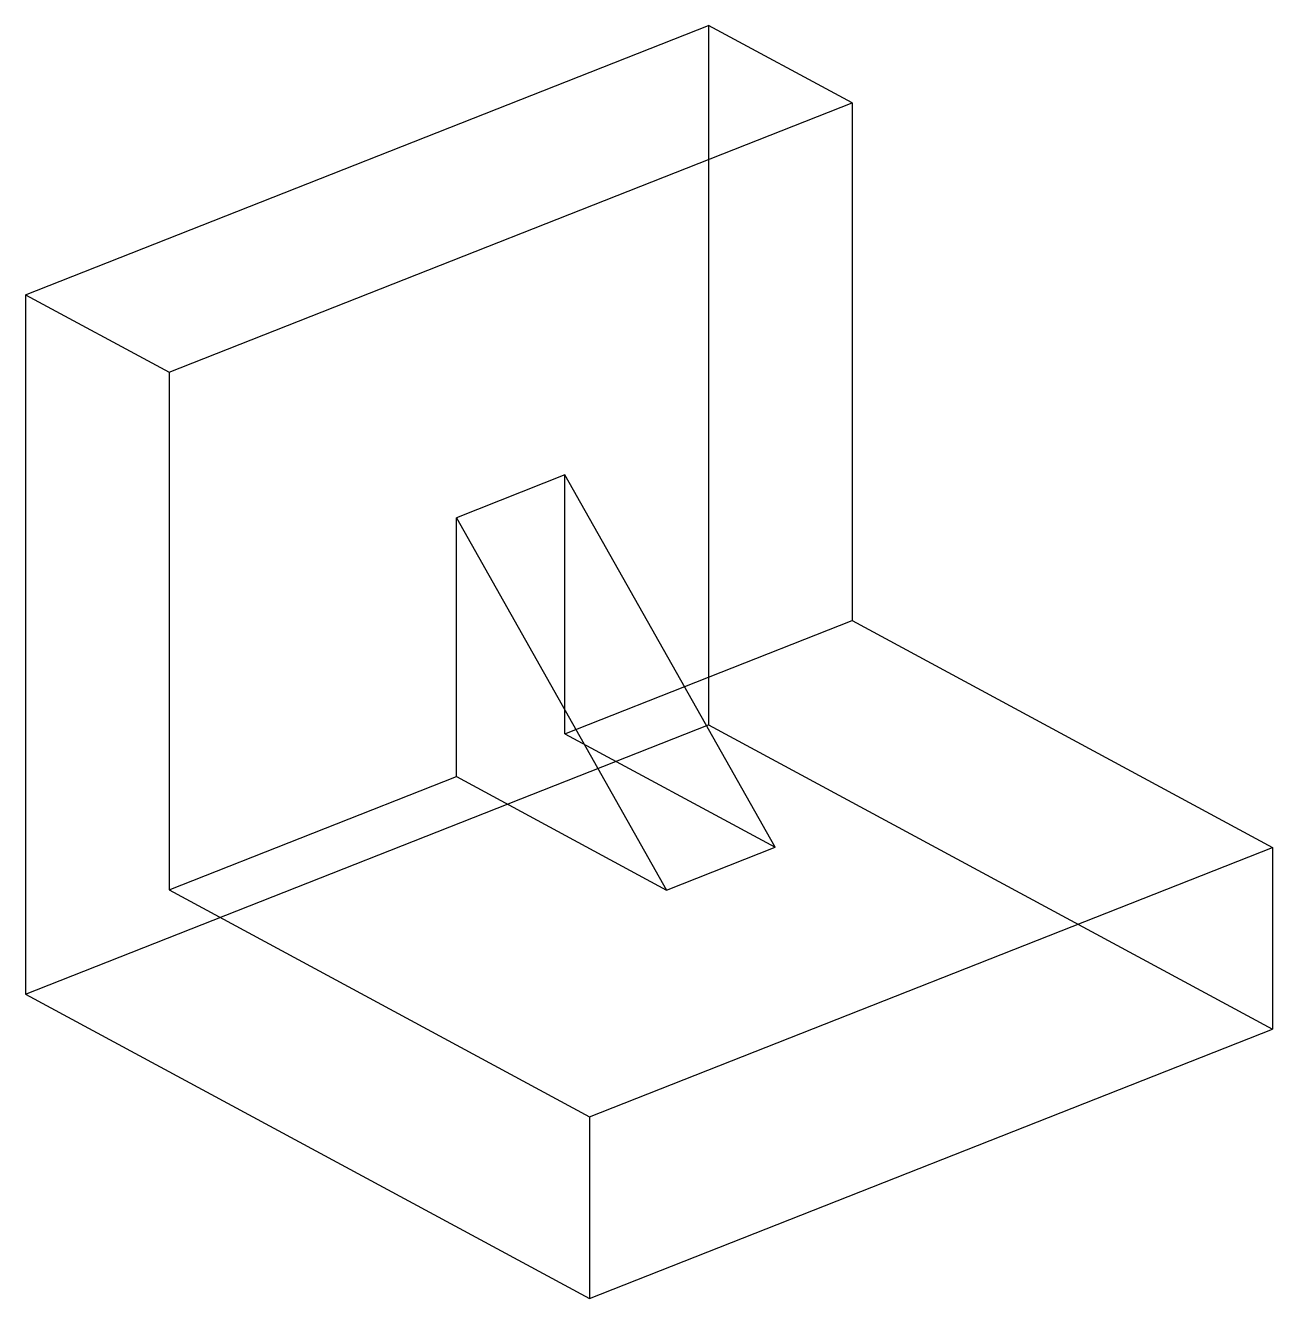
# Model space of a CAD drawing. Header units: millimetres. Extents: x 2100 to 3426, y 862 to 2216.
import ezdxf

# ---------------------------------------------------------------- set-up
doc = ezdxf.new("R2010")
doc.units = ezdxf.units.MM

msp = doc.modelspace()

# ---------------------------------------------------------------- linework, layer by layer
for p, q in [((2100.1, 1929.7), (2826.2, 2216.1)), ((2826.2, 2216.1), (2826.2, 1472.3)), ((2978.8, 2133.7), (2826.2, 2216.1)), ((2252.8, 1847.3), (2978.8, 2133.7)), ((2978.8, 2133.7), (2978.8, 1583.3)), ((2100.1, 1929.7), (2100.1, 1186)), ((2100.1, 1929.7), (2252.8, 1847.3)), ((2252.8, 1847.3), (2252.8, 1297)), ((2673.5, 1738.1), (2558.1, 1692.6)), ((2673.5, 1462.9), (2673.5, 1738.1)), ((2896.9, 1342.3), (2673.5, 1738.1)), ((2558.1, 1417.4), (2558.1, 1692.6)), ((2558.1, 1692.6), (2781.5, 1296.8)), ((2673.5, 1462.9), (2978.8, 1583.3)), ((2978.8, 1583.3), (3425.6, 1342.2)), ((2100.1, 1186), (2826.2, 1472.3)), ((2673.5, 1462.9), (2896.9, 1342.3)), ((2826.2, 1472.3), (3425.6, 1148.8)), ((2252.8, 1297), (2558.1, 1417.4)), ((2558.1, 1417.4), (2781.5, 1296.8)), ((2699.6, 1055.8), (3425.6, 1342.2)), ((2781.5, 1296.8), (2896.9, 1342.3)), ((3425.6, 1342.2), (3425.6, 1148.8)), ((2252.8, 1297), (2699.6, 1055.8)), ((2100.1, 1186), (2699.6, 862.5)), ((2699.6, 862.5), (3425.6, 1148.8)), ((2699.6, 1055.8), (2699.6, 862.5))]:
    msp.add_line(p, q)

doc.saveas('drawing.dxf')
